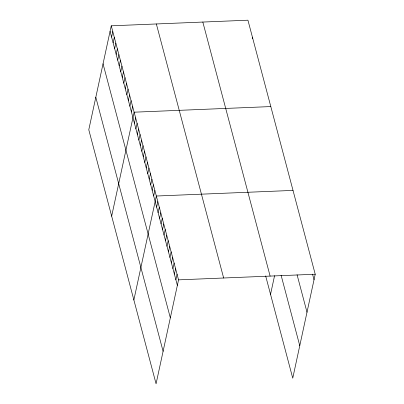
<?xml version="1.0" encoding="UTF-8"?>
<svg xmlns="http://www.w3.org/2000/svg" width="404" height="404" viewBox="0 0 404 404"><rect width="100%" height="100%" fill="white"/><g stroke="black" fill="none" stroke-linecap="round" stroke-linejoin="round"><path stroke-width="0.61" d="M111.257 25.816L88.784 129.76L156.07 383.8L178.548 279.856L111.257 25.816L247.93 20.2L315.216 274.24L292.743 378.184L265.65 275.907M111.595 37.077L112.782 31.573M113.12 42.839L114.307 37.33M114.645 48.596L115.832 43.092M116.17 54.353L117.357 48.849M117.695 60.11L118.882 54.606M119.22 65.872L120.407 60.363M120.745 71.629L121.937 66.125M122.271 77.386L123.462 71.882M123.796 83.143L124.987 77.639M125.321 88.905L126.513 83.401M126.846 94.662L128.038 89.158M128.371 100.419L129.563 94.915M129.896 106.176L131.088 100.672M131.421 111.938L132.613 106.434M111.661 216.135L134.138 112.191L270.806 106.575M134.426 123.286L135.618 117.776M135.906 128.871L137.097 123.366M137.385 134.461L138.577 128.957M138.865 140.052L140.057 134.547M140.35 145.637L141.536 140.132M141.829 151.227L143.016 145.723M143.309 156.818L144.501 151.313M144.789 162.408L145.98 156.904M146.268 167.993L147.46 162.489M147.748 173.584L148.94 168.079M149.227 179.174L150.419 173.669M150.712 184.759L151.899 179.255M152.192 190.35L153.379 184.845M153.672 195.94L154.858 190.436M133.865 299.965L156.343 196.026L293.011 190.41M156.631 207.116L157.823 201.611M158.11 212.706L159.302 207.202M159.59 218.296L160.782 212.792M161.07 223.882L162.262 218.377M162.554 229.472L163.741 223.968M164.034 235.062L165.221 229.558M165.514 240.653L166.706 235.148M166.993 246.238L168.185 240.733M168.473 251.828L169.665 246.324M169.953 257.419L171.144 251.914M171.432 263.004L172.624 257.5M172.917 268.594L174.104 263.09M174.397 274.185L175.583 268.68M175.876 279.775L177.063 274.271M252.237 38.698L252.505 37.476M270.539 294.349L274.569 275.705M178.548 279.856L315.216 274.24M312.544 274.159L314.024 279.745M297.081 274.786L307 312.231M281.113 275.281L299.763 345.698M202.828 22.053L270.114 276.094M156.358 23.962L223.644 278.002M110.07 31.32L177.356 285.36M103.045 63.807L170.331 317.847M95.809 97.273L163.095 351.313"/></g></svg>
